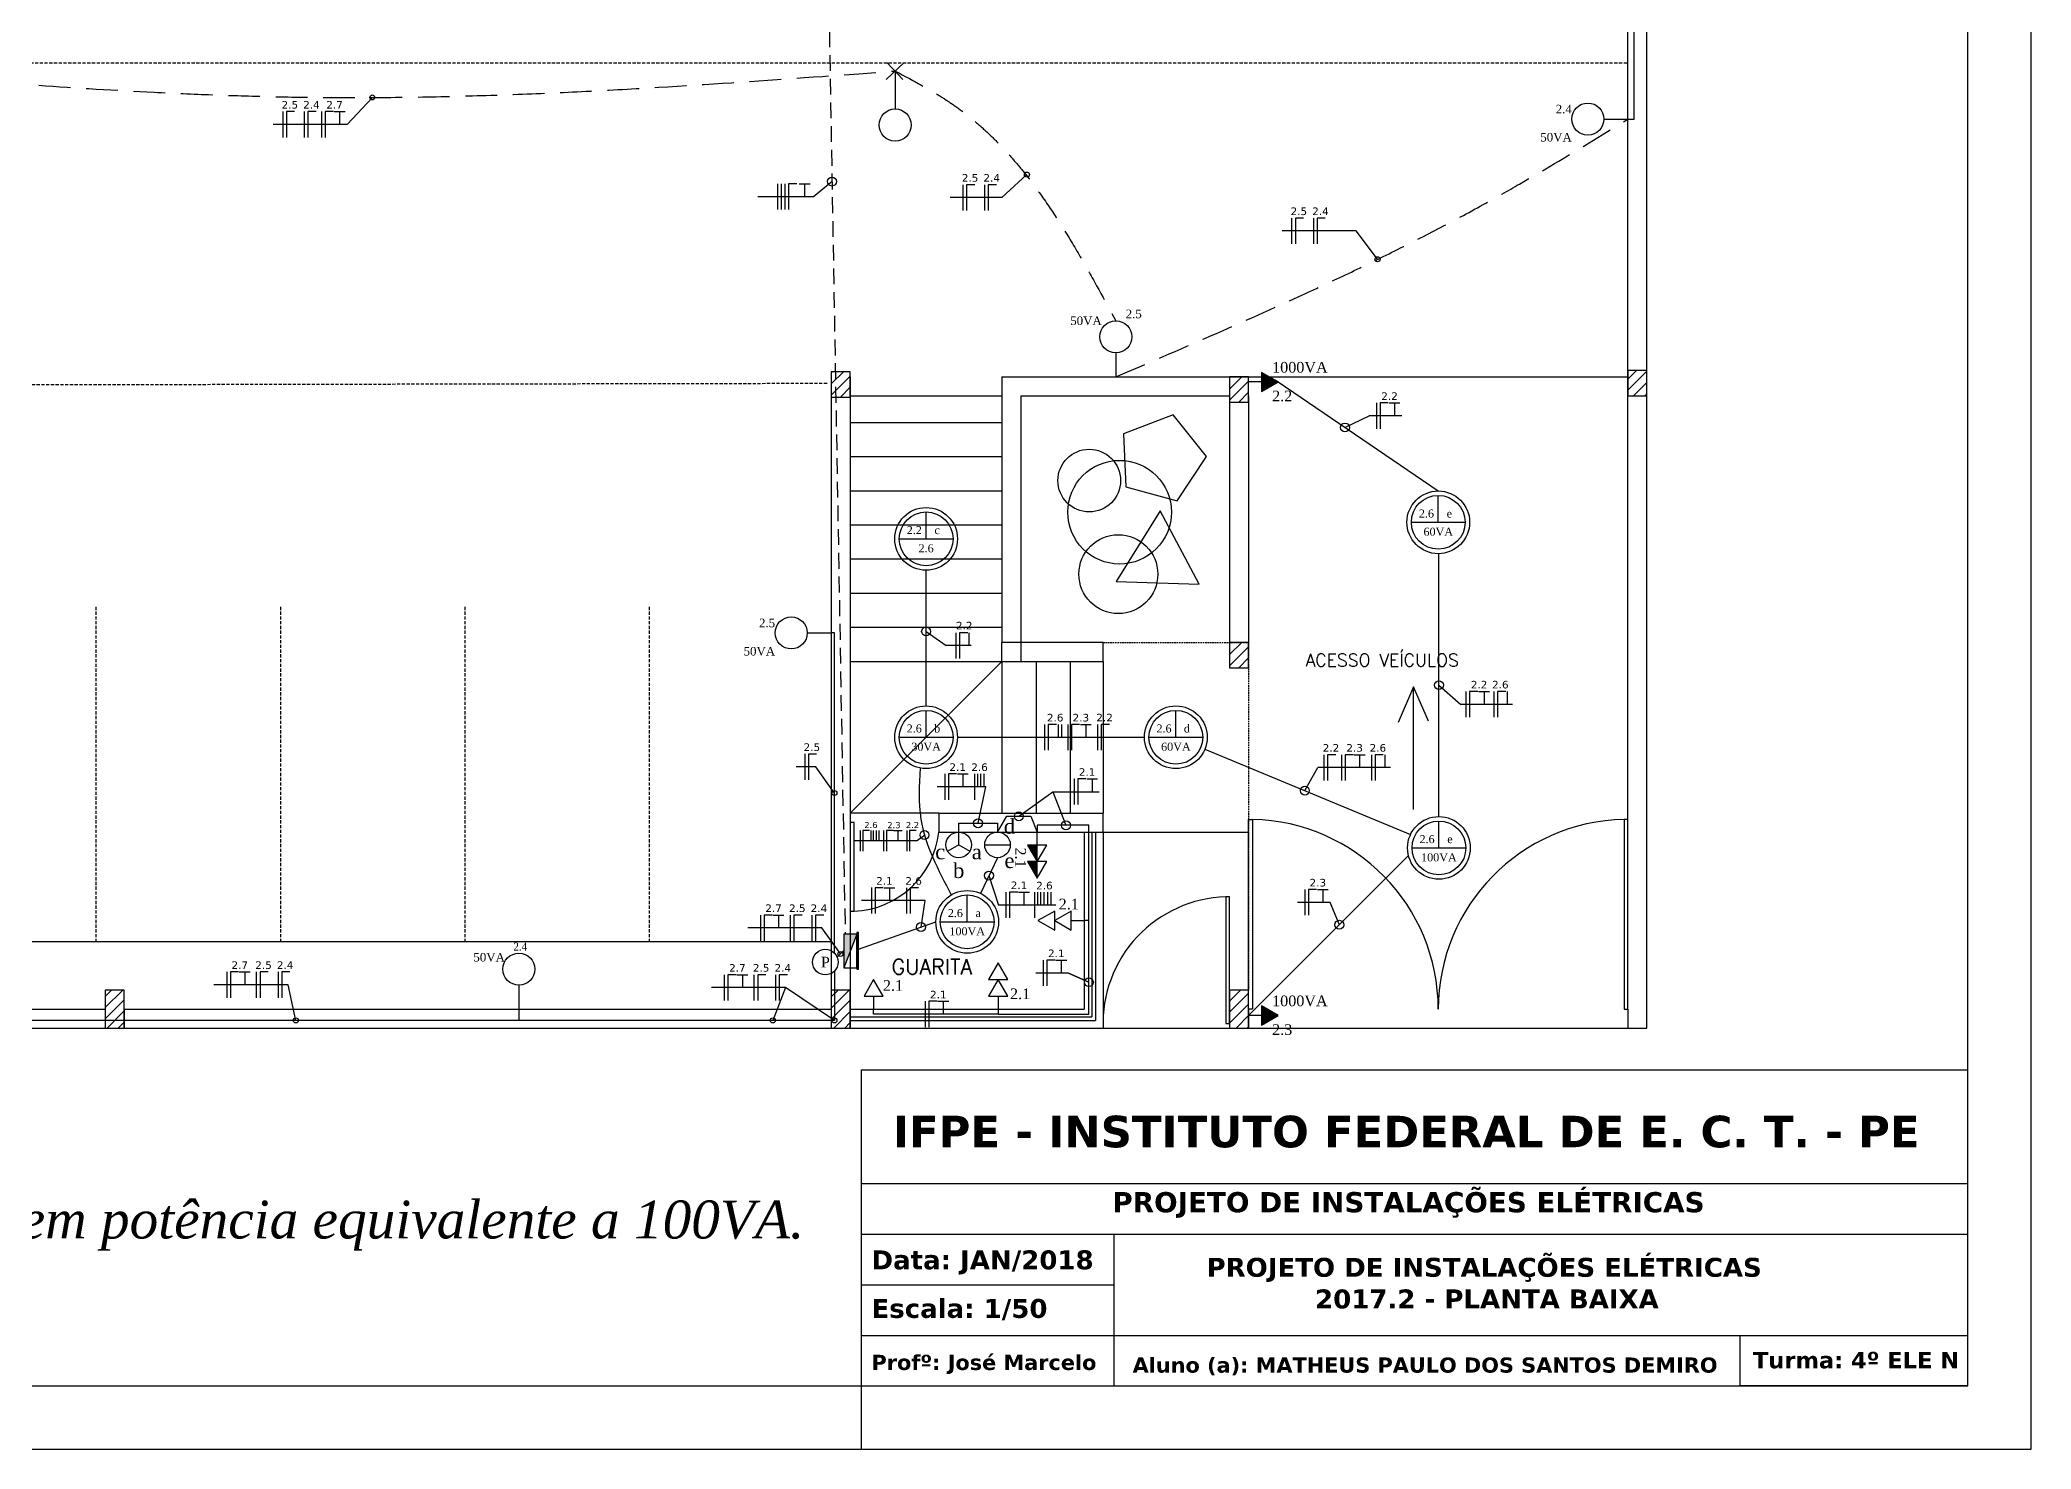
# Model space of a CAD drawing. Extents: x -175055 to -48386, y 10342 to 134050.
# Drawn here: x -64132 to -48386, y 100663 to 111809 of the extents above; entities that cross this region are included whole.
import ezdxf
from ezdxf.enums import TextEntityAlignment as Align

# ---------------------------------------------------------------- set-up
doc = ezdxf.new("R2010")
doc.units = 0
doc.header["$LTSCALE"] = 50
doc.header["$MEASUREMENT"] = 0
for name, pattern in [('DASHED', [0.75, 0.5, -0.25]), ('DASHED2', [0.375, 0.25, -0.125]), ('HIDDENX2', [0.75, 0.5, -0.25])]:
    doc.linetypes.add(name, pattern=pattern)
doc.layers.get('0').update_dxf_attribs({"linetype": 'CONTINUOUS'})
for name, color, linetype in [('ABE', 7, 'CONTINUOUS'), ('Eletrodutos', 6, 'CONTINUOUS'), ('Inst. Elétricas', 80, 'CONTINUOUS'), ('SIMBOLOGIA', 1, 'CONTINUOUS')]:
    doc.layers.add(name, color=color, linetype=linetype)
doc.styles.add('JMS1', font='times.ttf')
doc.styles.add('ROMANS', font='romans', dxfattribs={"height": 12})
doc.styles.add('TECHNICLIGHT', font='tel_____.pfb', dxfattribs={"height": 2})

# ---------------------------------------------------------------- blocks, each defined once
blk = doc.blocks.new('*X13')
at = {"color": 0}
for p, q in [((-1323.9, -519.6), (-1314.3, -510)), ((-1323.9, -510.7), (-1323.2, -510)), ((-1323.9, -528.4), (-1308.9, -513.4)), ((-1316.7, -530), (-1308.9, -522.2))]:
    blk.add_line(p, q, dxfattribs=at)
blk = doc.blocks.new('*X14')
at = {"color": 0}
for p, q in [((-1008.9, -301.8), (-1002.1, -295)), ((-1008.9, -310.6), (-993.9, -295.6)), ((-1004.4, -315), (-993.9, -304.5)), ((-995.6, -315), (-993.9, -313.3))]:
    blk.add_line(p, q, dxfattribs=at)
blk = doc.blocks.new('*X12')
at = {"color": 0}
for p, q in [((-1323.9, -793.6), (-1315.3, -785)), ((-1323.9, -802.4), (-1308.9, -787.4)), ((-1323.9, -811.2), (-1308.9, -796.2)), ((-1318.8, -815), (-1308.9, -805.1)), ((-1310, -815), (-1308.9, -813.9))]:
    blk.add_line(p, q, dxfattribs=at)
blk = doc.blocks.new('*X11')
at = {"color": 0}
for p, q in [((-1638.9, -799.2), (-1624.7, -785)), ((-1638.9, -790.4), (-1633.5, -785)), ((-1638.9, -808), (-1623.9, -793)), ((-1637, -815), (-1623.9, -801.9)), ((-1628.2, -815), (-1623.9, -810.7))]:
    blk.add_line(p, q, dxfattribs=at)
blk = doc.blocks.new('*X10')
at = {"color": 0}
for p, q in [((-2213, -798.7), (-2199.2, -785)), ((-2213, -789.9), (-2208.1, -785)), ((-2213, -807.6), (-2198, -792.6)), ((-2211.5, -815), (-2198, -801.4)), ((-2202.7, -815), (-2198, -810.3))]:
    blk.add_line(p, q, dxfattribs=at)
blk = doc.blocks.new('A$C37370DF5')
at = {"linetype": 'Continuous'}
for p, q in [((0, 0), (0, 126)), ((-126, 0), (126, 0))]:
    blk.add_line(p, q, dxfattribs=at)
for radius in [147, 126]:
    blk.add_circle((0, 0), radius, dxfattribs=at)
at = {"linetype": 'Continuous', "style": 'JMS1'}
for tag, p in [('CIRC.', (-55.5, 41.2)), ('CMD', (51.8, 41.2)), ('POT.', (0, -44.1))]:
    blk.add_attdef(tag, text='', height=37.5, dxfattribs=at).set_placement(p, align=Align.MIDDLE_CENTER)
blk = doc.blocks.new('A$C6A1A07AC')
at = {"layer": 'SIMBOLOGIA'}
blk.add_line((73, 0), (0, 0), dxfattribs=at)
for points in [[(166, 0), (73, 54), (73, -54)], [(260, 0), (166, 54), (166, -54)]]:
    blk.add_lwpolyline(points, close=True, dxfattribs=at)
at = {"layer": 'SIMBOLOGIA', "linetype": 'Continuous', "style": 'JMS1'}
blk.add_attdef('POT', text='', height=60, dxfattribs=at).set_placement((195, 82), align=Align.MIDDLE_LEFT)
blk.add_attdef('CIRC.', (86, -123), '', height=60, dxfattribs=at)
blk = doc.blocks.new('A$C23953070')
at = {"layer": 'SIMBOLOGIA', "linetype": 'Continuous'}
for points in [[(73, -54), (166, 0), (73, 0)], [(166, -54), (260, 0), (166, 0)]]:
    blk.add_hatch(color=256, dxfattribs=at).paths.add_polyline_path(points)
at = {"layer": 'SIMBOLOGIA'}
blk.add_line((73, 0), (0, 0), dxfattribs=at)
at = {"layer": 'SIMBOLOGIA', "linetype": 'Continuous'}
for p, q in [((166, 0), (73, 0)), ((260, 0), (166, 0))]:
    blk.add_line(p, q, dxfattribs=at)
at = {"layer": 'SIMBOLOGIA'}
for points in [[(166, 0), (73, 54), (73, -54)], [(260, 0), (166, 54), (166, -54)]]:
    blk.add_lwpolyline(points, close=True, dxfattribs=at)
at = {"layer": 'SIMBOLOGIA', "linetype": 'Continuous', "style": 'JMS1'}
blk.add_attdef('POT', text='', height=60, dxfattribs=at).set_placement((195, 82), align=Align.MIDDLE_LEFT)
blk.add_attdef('CIRC.', (86, -123), '', height=60, dxfattribs=at)
blk = doc.blocks.new('A$C622D64AD')
at = {"linetype": 'Continuous'}
for points in [[(-246, 47), (-246, 25), (246, 25), (246, 47)], [(226, -150), (-226, 25), (-226, -150)]]:
    blk.add_hatch(color=256, dxfattribs=at).paths.add_polyline_path(points)
blk.add_line((-226, 25), (226, -150), dxfattribs=at)
for points in [[(-246, 25), (246, 25), (246, 47), (-246, 47)], [(-226, -150), (226, -150), (226, 25), (-226, 25)]]:
    blk.add_lwpolyline(points, close=True, dxfattribs=at)
blk = doc.blocks.new('A$C7A1A14DC')
at = {"layer": 'SIMBOLOGIA'}
blk.add_line((0.097, 0), (0, 0), dxfattribs=at)
blk.add_lwpolyline([(0.222, 0), (0.097, 0.072), (0.097, -0.072)], close=True, dxfattribs=at)
at = {"layer": 'SIMBOLOGIA', "linetype": 'Continuous', "style": 'JMS1'}
blk.add_attdef('POT', text='', height=0.08, dxfattribs=at).set_placement((0.177, 0.11), align=Align.MIDDLE_LEFT)
blk.add_attdef('CIRC.', (0.177, -0.145), '', height=0.08, dxfattribs=at)
blk = doc.blocks.new('A$C09D210CD')
at = {"layer": 'SIMBOLOGIA', "linetype": 'Continuous'}
blk.add_line((0, 0), (120, 0), dxfattribs=at)
blk.add_circle((60, 0), 60, dxfattribs=at)
at = {"layer": 'SIMBOLOGIA', "linetype": 'Continuous', "style": 'JMS1'}
blk.add_attdef('CIRC.1', text='', height=70, dxfattribs=at).set_placement((116.1, 31.6), align=Align.BOTTOM_LEFT)
blk.add_attdef('CIRC.2', text='', height=70, dxfattribs=at).set_placement((116.1, -38.1), align=Align.TOP_LEFT)
blk = doc.blocks.new('FASE')
at = {"layer": 'Inst. Elétricas'}
blk.add_line((-21, 104), (-21, -100), dxfattribs=at)
blk = doc.blocks.new('NEUTRO')
at = {"layer": 'Inst. Elétricas'}
blk.add_lwpolyline([(66, 41), (1, 41), (1, -163)], dxfattribs=at)
blk = doc.blocks.new('TERRA')
at = {"layer": 'Inst. Elétricas'}
for p, q in [((15, 22), (101, 22)), ((58, 22), (58, -80))]:
    blk.add_line(p, q, dxfattribs=at)
blk = doc.blocks.new('A$C7BD834D8')
blk.add_line((112.5, 0), (0, 0))
blk.add_circle((187.5, 0), 75)
at = {"linetype": 'Continuous', "style": 'JMS1'}
for tag, p in [('POT.', (262.9, 65.6)), ('CIRC.', (262.9, -46.7))]:
    blk.add_attdef(tag, text='', height=40, dxfattribs=at).set_placement(p, align=Align.MIDDLE_LEFT)
blk.add_attdef('CMD', text='', height=40, dxfattribs=at).set_placement((187.5, -104), align=Align.MIDDLE_CENTER)
blk = doc.blocks.new('A$C07894F55')
at = {"layer": 'SIMBOLOGIA', "linetype": 'Continuous'}
for q in [(108, 62), (0, 0), (108, -62)]:
    blk.add_line((72, 0), q, dxfattribs=at)
blk.add_ellipse((72, 0), major_axis=(-72, 0), ratio=1, start_param=3.141593, end_param=9.424778, dxfattribs=at)
at = {"layer": 'SIMBOLOGIA', "linetype": 'Continuous', "style": 'JMS1', "width": 1}
blk.add_attdef('CIRC.1', text='', height=84, dxfattribs=at).set_placement((111, 73), align=Align.BOTTOM_LEFT)
blk.add_attdef('CIRC.2', text='', height=84, dxfattribs=at).set_placement((174, 0), align=Align.MIDDLE_LEFT)
blk.add_attdef('CIRC.3', text='', height=84, dxfattribs=at).set_placement((111, -76), align=Align.TOP_LEFT)
blk = doc.blocks.new('A$C4C972E47')
at = {"layer": 'SIMBOLOGIA', "linetype": 'Continuous'}
blk.add_circle((60, 0), 60, dxfattribs=at)
at = {"layer": 'SIMBOLOGIA', "linetype": 'Continuous', "style": 'JMS1'}
blk.add_text('P', height=50, dxfattribs=at).set_placement((60, 0), align=Align.MIDDLE_CENTER)
blk = doc.blocks.new('A$C3018671F')
at = {"layer": 'SIMBOLOGIA'}
blk.add_hatch(color=256, dxfattribs=at).paths.add_polyline_path([(0.097, 0.072), (0.097, -0.072), (0.222, 0)])
blk.add_line((0.097, 0), (0, 0), dxfattribs=at)
blk.add_lwpolyline([(0.222, 0), (0.097, 0.072), (0.097, -0.072)], close=True, dxfattribs=at)
at = {"layer": 'SIMBOLOGIA', "linetype": 'Continuous', "style": 'JMS1'}
blk.add_attdef('POT', text='', height=0.08, dxfattribs=at).set_placement((0.177, 0.11), align=Align.MIDDLE_LEFT)
blk.add_attdef('CIRC.', (0.177, -0.145), '', height=0.08, dxfattribs=at)

msp = doc.modelspace()

# ---------------------------------------------------------------- linework, layer by layer
for p, q in [((-61503, 111353), (-61702, 111139)), ((-61702, 111139), (-62288, 111139)), ((-56327, 110743), (-56526, 110561)), ((-58015, 110568), (-58455, 110568)), ((-57868, 110688), (-58015, 110568)), ((-56526, 110561), (-56933, 110561)), ((-53723, 110297), (-54309, 110297)), ((-53554, 110073), (-53723, 110297)), ((-53812, 108743), (-53621, 108835)), ((-53363, 108835), (-53621, 108835)), ((-57124, 107130), (-56965, 107018)), ((-56767, 107018), (-56965, 107018)), ((-57724, 105693), (-56524, 106893)), ((-53069, 106705), (-52896, 106553)), ((-52487, 106553), (-52896, 106553)), ((-57996, 106058), (-58151, 106058)), ((-57849, 105852), (-57996, 106058)), ((-54129, 105871), (-54026, 106053)), ((-53451, 106053), (-54026, 106053)), ((-56651, 105901), (-57037, 105901)), ((-56713, 105613), (-56651, 105901)), ((-56391, 105668), (-56122, 105862)), ((-56122, 105862), (-56018, 105597)), ((-56122, 105862), (-55755, 105862)), ((-57201, 105473), (-57137, 105520)), ((-57201, 105473), (-57687, 105474)), ((-56627, 105199), (-56552, 104966)), ((-57132, 105001), (-57634, 105001)), ((-57164, 104792), (-57132, 105001)), ((-56099, 104966), (-56552, 104966)), ((-53930, 104987), (-54188, 104987)), ((-53856, 104810), (-53930, 104987)), ((-57949, 104785), (-58535, 104785)), ((-57802, 104579), (-57949, 104785)), ((-55998, 104428), (-56257, 104428)), ((-55837, 104356), (-55998, 104428)), ((-55998, 104428), (-55837, 104356)), ((-62170, 104335), (-62756, 104335)), ((-62107, 104054), (-62170, 104335)), ((-58235, 104313), (-58821, 104313)), ((-58235, 104313), (-58337, 104054)), ((-57849, 104054), (-58235, 104313)), ((-50686, 101163), (-50686, 101563)), ((-48886, 101163), (-50686, 101163))]:
    msp.add_line(p, q)
at = {"color": 4}
for centre, radius in [((-61503, 111353), 19.8), ((-57868, 110688), 35.3), ((-56327, 110743), 19.8), ((-53554, 110073), 19.8), ((-53812, 108743), 35.3), ((-57124, 107130), 35.3), ((-53069, 106705), 35.3), ((-57849, 105852), 19.8), ((-54129, 105871), 35.3), ((-56391, 105668), 35.3), ((-57137, 105520), 35.3), ((-56713, 105613), 35.3), ((-56018, 105597), 35.3), ((-56627, 105199), 35.3), ((-57164, 104792), 35.3), ((-53856, 104810), 35.3), ((-57802, 104579), 19.8), ((-55837, 104356), 35.3), ((-62107, 104054), 19.8), ((-58337, 104054), 19.8), ((-57849, 104054), 19.8)]:
    msp.add_circle(centre, radius, dxfattribs=at)
at = {"layer": 'ABE', "color": 7}
for p, q in [((-48386, 100663), (-48386, 134050)), ((-48886, 101163), (-48886, 133550)), ((-51574, 104143), (-51574, 119285)), ((-51424, 103993), (-51424, 119268)), ((-57724, 109143), (-57724, 104143)), ((-56524, 109143), (-54724, 109143)), ((-56524, 109143), (-56524, 107043)), ((-54744, 109143), (-54574, 109143)), ((-54724, 109143), (-54724, 108993)), ((-54574, 109143), (-51574, 109143)), ((-57874, 108993), (-57874, 104143)), ((-57724, 108993), (-56524, 108993)), ((-56374, 108993), (-54724, 108993)), ((-56374, 108993), (-56374, 107043)), ((-54724, 108993), (-54724, 107043)), ((-54574, 108993), (-54574, 107043)), ((-57724, 108783), (-56524, 108783)), ((-57724, 108513), (-56524, 108513)), ((-57724, 108243), (-56524, 108243)), ((-57724, 107973), (-56524, 107973)), ((-57724, 107703), (-56524, 107703)), ((-57724, 107433), (-56524, 107433)), ((-57724, 107163), (-56524, 107163)), ((-56524, 106893), (-56524, 107043)), ((-55724, 107043), (-56524, 107043)), ((-56374, 107043), (-56374, 106893)), ((-55724, 106893), (-55724, 107043)), ((-57724, 106893), (-56524, 106893)), ((-56524, 106893), (-56524, 105693)), ((-56524, 106893), (-55724, 106893)), ((-56254, 106893), (-56254, 105693)), ((-55984, 106893), (-55984, 105693)), ((-55724, 106893), (-55724, 105693)), ((-53270, 106691), (-53390, 106411)), ((-53150, 106421), (-53270, 106691)), ((-53270, 105721), (-53270, 106691)), ((-57024, 105693), (-57724, 105693)), ((-57024, 105693), (-57024, 105543)), ((-57024, 105693), (-55724, 105693)), ((-55724, 105543), (-55724, 105693)), ((-57024, 105543), (-55724, 105543)), ((-55874, 105543), (-55874, 104143)), ((-55814, 105543), (-55814, 104083)), ((-55784, 105543), (-55784, 104053)), ((-55724, 105543), (-54574, 105543)), ((-55724, 105543), (-55724, 104143)), ((-73896, 104679), (-57874, 104679)), ((-73610, 104143), (-63615, 104143)), ((-63465, 104143), (-57874, 104143)), ((-63465, 104143), (-63465, 103993)), ((-57724, 104143), (-55874, 104143)), ((-57724, 104143), (-57724, 103993)), ((-55724, 104143), (-55724, 103993)), ((-54574, 104143), (-54574, 103993)), ((-51574, 104143), (-51574, 103993)), ((-79703, 103993), (-51424, 103993)), ((-57724, 104083), (-55814, 104083)), ((-57724, 104053), (-55784, 104053)), ((-57636, 100663), (-57636, 103663)), ((-57636, 103663), (-48886, 103663)), ((-57636, 102763), (-48886, 102763)), ((-57636, 102363), (-48886, 102363)), ((-55636, 101163), (-55636, 102363)), ((-57636, 101963), (-55636, 101963)), ((-57636, 101563), (-48886, 101563)), ((-96457, 101163), (-48886, 101163)), ((-97707, 100663), (-48386, 100663))]:
    msp.add_line(p, q, dxfattribs=at)
at = {"layer": 'ABE', "color": 7, "linetype": 'HIDDENX2'}
for p, q in [((-76958, 111628), (-51583, 111628)), ((-78445, 109056), (-57902, 109093)), ((-63689, 107324), (-63689, 104679)), ((-62230, 107324), (-62230, 104679)), ((-60772, 107324), (-60772, 104679)), ((-59314, 107324), (-59314, 104679))]:
    msp.add_line(p, q, dxfattribs=at)
at = {"layer": 'ABE', "color": 7, "linetype": 'DASHED2'}
for p, q in [((-55724, 107043), (-54574, 107043)), ((-54574, 107043), (-54574, 104293))]:
    msp.add_line(p, q, dxfattribs=at)
at = {"layer": 'ABE', "color": 7}
for points in [[(-57874, 109183), (-57874, 108983), (-57724, 108983), (-57724, 109183)], [(-54724, 109143), (-54724, 108943), (-54574, 108943), (-54574, 109143)], [(-51424, 108993), (-51424, 109193), (-51574, 109193), (-51574, 108993)], [(-55564, 108693), (-55544, 108273), (-55139, 108162), (-54908, 108514), (-55171, 108842)], [(-54964, 107503), (-55274, 108083), (-55622, 107524)], [(-54724, 107043), (-54724, 106843), (-54574, 106843), (-54574, 107043)], [(-57724, 105618), (-57724, 104918), (-57694, 104918), (-57694, 105618)], [(-54574, 104143), (-54574, 105643), (-54544, 105643), (-54544, 104143)], [(-51574, 104143), (-51574, 105643), (-51604, 105643), (-51604, 104143)], [(-54724, 104030), (-54724, 105030), (-54754, 105030), (-54754, 104030)], [(-63465, 103993), (-63465, 104293), (-63615, 104293), (-63615, 103993)], [(-57724, 103993), (-57724, 104293), (-57874, 104293), (-57874, 103993)], [(-54574, 103993), (-54574, 104293), (-54724, 104293), (-54724, 103993)]]:
    msp.add_lwpolyline(points, close=True, dxfattribs=at)
for centre, radius in [((-55834, 108323), 248), ((-55594, 108073), 410), ((-55604, 107583), 312)]:
    msp.add_circle(centre, radius, dxfattribs=at)
for centre, radius, start, end in [((-57720, 105617), 700, 272.1305, 353.8892), ((-54574, 104143), 1500, 359.9885, 88.854), ((-51574, 104143), 1500, 91.146, 180.0115), ((-54725, 104031), 1000, 91.6777, 182.1779)]:
    msp.add_arc(centre, radius, start, end, dxfattribs=at)
at = {"layer": 'Eletrodutos', "linetype": 'DASHED2', "ltscale": 10}
msp.add_line((-58017, 119187), (-57764, 104737), dxfattribs=at)
at = {"layer": 'Eletrodutos'}
for p, q in [((-51525, 111182), (-51525, 116182)), ((-51575, 111182), (-51525, 111182)), ((-54340, 109103), (-53074, 108241)), ((-53069, 105666), (-53069, 107745)), ((-57124, 106541), (-57124, 107614)), ((-57849, 107118), (-57874, 107118)), ((-57849, 104586), (-57849, 107118)), ((-56876, 106293), (-55397, 106293)), ((-54920, 106198), (-53293, 105525)), ((-56560, 105543), (-56485, 105668)), ((-56485, 105668), (-56297, 105668)), ((-56297, 105668), (-56246, 105543)), ((-56866, 105543), (-56866, 105613)), ((-56866, 105613), (-56560, 105613)), ((-56560, 105613), (-56560, 105543)), ((-55837, 105597), (-56246, 105597)), ((-56246, 105597), (-56246, 105543)), ((-55837, 104103), (-55837, 105597)), ((-54574, 104092), (-53310, 105357)), ((-56560, 105340), (-56693, 105058)), ((-57660, 104617), (-57047, 104833)), ((-55837, 104843), (-55874, 104843)), ((-57776, 104603), (-57828, 104554)), ((-57849, 104444), (-57849, 104054)), ((-60344, 104143), (-60344, 104054)), ((-57539, 104103), (-57539, 104143)), ((-56554, 104103), (-57539, 104103)), ((-56554, 104143), (-56554, 104103)), ((-56554, 104103), (-55837, 104103)), ((-57849, 104054), (-75344, 104054))]:
    msp.add_line(p, q, dxfattribs=at)
at = {"layer": 'Eletrodutos', "linetype": 'DASHED', "ltscale": 10}
for points in [[(-65635, 111562), (-61967, 111354), (-57369, 111562)], [(-57369, 111562), (-56929, 111309), (-55624, 109586)], [(-55624, 109143), (-52675, 110530), (-51574, 111182)]]:
    msp.add_spline(points, degree=3, dxfattribs=at)
at = {"layer": 'Eletrodutos'}
msp.add_spline([(-57172, 106049), (-57165, 105646), (-56925, 105048)], degree=3, dxfattribs=at)
at = {"layer": 'Inst. Elétricas'}
for points in [[(-56785, 107120), (-56785, 107120), (-56785, 107018)], [(-52528, 106655), (-52528, 106655), (-52528, 106553)], [(-56080, 106395), (-56080, 106395), (-56080, 106293)], [(-56053, 106395), (-56053, 106395), (-56053, 106293)], [(-53497, 106155), (-53497, 106155), (-53497, 106053)], [(-56718, 106003), (-56718, 106003), (-56718, 105901)], [(-56693, 106003), (-56693, 106003), (-56693, 105901)], [(-56667, 106003), (-56667, 106003), (-56667, 105901)], [(-57562, 105556), (-57562, 105556), (-57562, 105474)], [(-57542, 105556), (-57542, 105556), (-57542, 105474)], [(-57520, 105556), (-57520, 105556), (-57520, 105474)], [(-57499, 105556), (-57499, 105556), (-57499, 105474)], [(-56244, 105068), (-56244, 105068), (-56244, 104966)], [(-56219, 105068), (-56219, 105068), (-56219, 104966)], [(-56192, 105068), (-56192, 105068), (-56192, 104966)], [(-56165, 105068), (-56165, 105068), (-56165, 104966)], [(-56139, 105068), (-56139, 105068), (-56139, 104966)]]:
    msp.add_lwpolyline(points, dxfattribs=at)
at = {"layer": 'SIMBOLOGIA'}
for p, q in [((-57299, 111628), (-57440, 111496)), ((-57307, 111496), (-57432, 111628)), ((-57369, 111562), (-57369, 111262))]:
    msp.add_line(p, q, dxfattribs=at)
msp.add_circle((-57369, 111135), 127, dxfattribs=at)

# ---------------------------------------------------------------- block references
at = {"color": 7, "true_color": 0xffffff}
for name, p in [('FASE', (-62191, 111137)), ('NEUTRO', (-62184, 111200)), ('FASE', (-62020, 111137)), ('NEUTRO', (-62013, 111200)), ('FASE', (-61884, 111137)), ('NEUTRO', (-61877, 111200)), ('TERRA', (-61820, 111219)), ('FASE', (-58279, 110566)), ('FASE', (-58250, 110566)), ('FASE', (-58221, 110566)), ('NEUTRO', (-58212, 110629)), ('TERRA', (-58143, 110648)), ('FASE', (-56813, 110559)), ('NEUTRO', (-56805, 110621)), ('FASE', (-56641, 110559)), ('NEUTRO', (-56634, 110621)), ('FASE', (-54213, 110295)), ('NEUTRO', (-54205, 110358)), ('FASE', (-54041, 110295)), ('NEUTRO', (-54034, 110358)), ('FASE', (-53542, 108833)), ('NEUTRO', (-53535, 108896)), ('TERRA', (-53478, 108915)), ('FASE', (-56868, 107016)), ('NEUTRO', (-56861, 107079)), ('FASE', (-52834, 106551)), ('NEUTRO', (-52827, 106614)), ('TERRA', (-52770, 106633)), ('FASE', (-52614, 106551)), ('NEUTRO', (-52607, 106614)), ('FASE', (-56166, 106291)), ('NEUTRO', (-56159, 106354)), ('FASE', (-55983, 106291)), ('NEUTRO', (-55976, 106354)), ('TERRA', (-55919, 106373)), ('FASE', (-55748, 106291)), ('NEUTRO', (-55741, 106354)), ('FASE', (-58063, 106057)), ('NEUTRO', (-58056, 106119)), ('FASE', (-53958, 106051)), ('NEUTRO', (-53951, 106114)), ('FASE', (-53818, 106051)), ('NEUTRO', (-53811, 106114)), ('TERRA', (-53754, 106133)), ('FASE', (-53582, 106051)), ('NEUTRO', (-53575, 106114)), ('FASE', (-56956, 105899)), ('NEUTRO', (-56949, 105962)), ('TERRA', (-56892, 105981)), ('FASE', (-56721, 105899)), ('FASE', (-55933, 105860)), ('NEUTRO', (-55926, 105923)), ('TERRA', (-55869, 105942)), ('FASE', (-57536, 105000)), ('NEUTRO', (-57529, 105062)), ('TERRA', (-57472, 105081)), ('FASE', (-57258, 104999)), ('NEUTRO', (-57251, 105062)), ('FASE', (-56472, 104964)), ('NEUTRO', (-56465, 105027)), ('TERRA', (-56408, 105046)), ('FASE', (-56247, 104964)), ('FASE', (-54109, 104985)), ('NEUTRO', (-54102, 105048)), ('TERRA', (-54045, 105067)), ('FASE', (-58413, 104783)), ('NEUTRO', (-58406, 104846)), ('TERRA', (-58349, 104865)), ('FASE', (-58179, 104783)), ('NEUTRO', (-58171, 104846)), ('FASE', (-58007, 104783)), ('NEUTRO', (-58000, 104846)), ('FASE', (-62634, 104333)), ('NEUTRO', (-62627, 104396)), ('TERRA', (-62570, 104415)), ('FASE', (-62400, 104333)), ('NEUTRO', (-62392, 104396)), ('FASE', (-62228, 104333)), ('NEUTRO', (-62221, 104396)), ('FASE', (-58699, 104311)), ('NEUTRO', (-58692, 104374)), ('TERRA', (-58635, 104393)), ('FASE', (-58465, 104311)), ('NEUTRO', (-58457, 104374)), ('FASE', (-58293, 104311)), ('NEUTRO', (-58286, 104374)), ('FASE', (-56177, 104426)), ('NEUTRO', (-56170, 104489)), ('TERRA', (-56113, 104508)), ('FASE', (-57110, 104101)), ('NEUTRO', (-57103, 104164)), ('TERRA', (-57046, 104183))]:
    msp.add_blockref(name, p, dxfattribs=at)
at = {"color": 1, "linetype": 'Continuous'}
ref = msp.add_blockref('A$C3018671F', (-54574, 109103), dxfattribs=dict(at, xscale=1054.6875, yscale=1054.6875, zscale=1054.6875))
ref.add_attrib('POT', '1000VA', dxfattribs={"linetype": 'Continuous', "height": 84.4, "style": 'JMS1'}).set_placement((-54388, 109219), align=Align.MIDDLE_LEFT)
ref.add_attrib('CIRC.', '2.2', (-54388, 108950), dxfattribs={"linetype": 'Continuous', "height": 84.4, "style": 'JMS1'})
at = {"color": 7, "true_color": 0xffffff, "xscale": 0.8, "yscale": 0.8, "zscale": 0.8}
for name, p in [('FASE', (-57630, 105473)), ('NEUTRO', (-57624, 105523)), ('FASE', (-57444, 105472)), ('NEUTRO', (-57438, 105522)), ('TERRA', (-57393, 105538)), ('FASE', (-57260, 105472)), ('NEUTRO', (-57255, 105522))]:
    msp.add_blockref(name, p, dxfattribs=at)
at = {"color": 1}
ref = msp.add_blockref('A$C23953070', (-56246, 105543), dxfattribs=dict(at, xscale=1.40625, yscale=1.40625, zscale=1.40625, rotation=270))
ref.add_attrib('CIRC.', '2.1', (-56419, 105421), dxfattribs={"linetype": 'Continuous', "height": 84.4, "rotation": 270, "style": 'JMS1'})
ref = msp.add_blockref('A$C6A1A07AC', (-55874, 104843), dxfattribs=dict(at, xscale=1.40625, yscale=1.40625, zscale=1.40625, rotation=180))
ref.add_attrib('CIRC.', '2.1', dxfattribs={"linetype": 'Continuous', "height": 84.4, "style": 'JMS1'}).set_placement((-55996, 105016), align=Align.TOP_CENTER)
at = {"linetype": 'Continuous', "xscale": 1.687500000186265, "yscale": 1.687500000186265, "zscale": 1.687500000186265}
msp.add_blockref('A$C4C972E47', (-58022, 104515), dxfattribs=at)
at = {"color": 1}
ref = msp.add_blockref('A$C6A1A07AC', (-56554, 104143), dxfattribs=dict(at, xscale=1.40625, yscale=1.40625, zscale=1.40625, rotation=90))
ref.add_attrib('CIRC.', '2.1', dxfattribs={"linetype": 'Continuous', "height": 84.4, "style": 'JMS1'}).set_placement((-56381, 104264), align=Align.MIDDLE_CENTER)
at = {"color": 1, "linetype": 'Continuous'}
ref = msp.add_blockref('A$C7A1A14DC', (-57539, 104143), dxfattribs=dict(at, xscale=1054.6875, yscale=1054.6875, zscale=1054.6875, rotation=90))
ref.add_attrib('CIRC.', '2.1', dxfattribs={"linetype": 'Continuous', "height": 84.4, "style": 'JMS1'}).set_placement((-57386, 104330), align=Align.MIDDLE_CENTER)
ref = msp.add_blockref('A$C3018671F', (-54574, 104092), dxfattribs=dict(at, xscale=1054.6875, yscale=1054.6875, zscale=1054.6875))
ref.add_attrib('POT', '1000VA', dxfattribs={"linetype": 'Continuous', "height": 84.4, "style": 'JMS1'}).set_placement((-54388, 104208), align=Align.MIDDLE_LEFT)
ref.add_attrib('CIRC.', '2.3', (-54388, 103939), dxfattribs={"linetype": 'Continuous', "height": 84.4, "style": 'JMS1'})
at = {"layer": 'ABE', "color": 7, "xscale": 10, "yscale": 10, "zscale": 10}
for name, p in [('*X13', (-44635, 114283)), ('*X13', (-41485, 114243)), ('*X14', (-41485, 112143)), ('*X13', (-41485, 112143)), ('*X10', (-41485, 112143)), ('*X11', (-41485, 112143)), ('*X12', (-41485, 112143))]:
    msp.add_blockref(name, p, dxfattribs=at)
at = {"layer": 'SIMBOLOGIA'}
ref = msp.add_blockref('A$C7BD834D8', (-51575, 111182), dxfattribs=dict(at, xscale=1.6875, yscale=1.6875, zscale=1.6875, rotation=180))
ref.add_attrib('POT.', '50VA', dxfattribs={"layer": '0', "linetype": 'Continuous', "height": 67.5, "style": 'JMS1'}).set_placement((-52018, 111072), align=Align.TOP_RIGHT)
ref.add_attrib('CIRC.', '2.4', dxfattribs={"layer": '0', "linetype": 'Continuous', "height": 67.5, "style": 'JMS1'}).set_placement((-52018, 111261), align=Align.MIDDLE_RIGHT)
ref = msp.add_blockref('A$C7BD834D8', (-55624, 109143), dxfattribs=dict(at, xscale=1.6875, yscale=1.6875, zscale=1.6875, rotation=89.99999999999999))
ref.add_attrib('POT.', '50VA', dxfattribs={"layer": '0', "linetype": 'Continuous', "height": 67.5, "style": 'JMS1'}).set_placement((-55735, 109587), align=Align.MIDDLE_RIGHT)
ref.add_attrib('CIRC.', '2.5', dxfattribs={"layer": '0', "linetype": 'Continuous', "height": 67.5, "style": 'JMS1'}).set_placement((-55546, 109587), align=Align.BOTTOM_LEFT)
at = {"layer": 'SIMBOLOGIA', "xscale": 1.6875, "yscale": 1.6875, "zscale": 1.6875}
for p, values in [((-53074, 107993), {'POT.': '60VA', 'CIRC.': '2.6', 'CMD': 'e'}), ((-57124, 107862), {'POT.': '2.6', 'CIRC.': '2.2', 'CMD': 'c'}), ((-57124, 106293), {'POT.': '30VA', 'CIRC.': '2.6', 'CMD': 'b'}), ((-55149, 106293), {'POT.': '60VA', 'CIRC.': '2.6', 'CMD': 'd'}), ((-53069, 105418), {'POT.': '100VA', 'CIRC.': '2.6', 'CMD': 'e'}), ((-56799, 104833), {'POT.': '100VA', 'CIRC.': '2.6', 'CMD': 'a'})]:
    msp.add_blockref('A$C37370DF5', p, dxfattribs=at).add_auto_attribs(values)
at = {"layer": 'SIMBOLOGIA'}
ref = msp.add_blockref('A$C7BD834D8', (-57874, 107118), dxfattribs=dict(at, xscale=1.6875, yscale=1.6875, zscale=1.6875, rotation=180))
ref.add_attrib('POT.', '50VA', dxfattribs={"layer": '0', "linetype": 'Continuous', "height": 67.5, "style": 'JMS1'}).set_placement((-58318, 107007), align=Align.TOP_RIGHT)
ref.add_attrib('CIRC.', '2.5', dxfattribs={"layer": '0', "linetype": 'Continuous', "height": 67.5, "style": 'JMS1'}).set_placement((-58318, 107197), align=Align.MIDDLE_RIGHT)
ref = msp.add_blockref('A$C07894F55', (-56866, 105543), dxfattribs=dict(at, xscale=1.40625, yscale=1.40625, zscale=1.40625, rotation=270))
ref.add_attrib('CIRC.1', 'a', dxfattribs={"layer": '0', "linetype": 'Continuous', "height": 118, "style": 'JMS1', "width": 1}).set_placement((-56763, 105387), align=Align.MIDDLE_LEFT)
ref.add_attrib('CIRC.2', 'b', dxfattribs={"layer": '0', "linetype": 'Continuous', "height": 118, "style": 'JMS1', "width": 1}).set_placement((-56866, 105298), align=Align.TOP_CENTER)
ref.add_attrib('CIRC.3', 'c', dxfattribs={"layer": '0', "linetype": 'Continuous', "height": 118, "style": 'JMS1', "width": 1}).set_placement((-56973, 105387), align=Align.MIDDLE_RIGHT)
at = {"layer": 'SIMBOLOGIA', "linetype": 'Continuous'}
ref = msp.add_blockref('A$C09D210CD', (-56661, 105442), dxfattribs=dict(at, xscale=1.687500000931323, yscale=1.687499983236194, zscale=1.687500000931323))
ref.add_attrib('CIRC.1', 'd', dxfattribs={"layer": '0', "linetype": 'Continuous', "height": 118, "style": 'JMS1'}).set_placement((-56465, 105495), align=Align.BOTTOM_CENTER)
ref.add_attrib('CIRC.2', 'e', dxfattribs={"layer": '0', "linetype": 'Continuous', "height": 118, "style": 'JMS1'}).set_placement((-56465, 105377), align=Align.TOP_CENTER)
at = {"layer": 'SIMBOLOGIA', "linetype": 'Continuous', "xscale": 0.5906250003259629, "yscale": 0.5906250003259629, "zscale": 0.5906250003259629, "rotation": 270}
msp.add_blockref('A$C622D64AD', (-57687, 104603), dxfattribs=at)
at = {"layer": 'SIMBOLOGIA'}
ref = msp.add_blockref('A$C7BD834D8', (-60344, 104143), dxfattribs=dict(at, xscale=1.6875, yscale=1.6875, zscale=1.6875, rotation=89.99999999999999))
ref.add_attrib('POT.', '50VA', dxfattribs={"layer": '0', "linetype": 'Continuous', "height": 67.5, "style": 'JMS1'}).set_placement((-60455, 104587), align=Align.TOP_RIGHT)
ref.add_attrib('CIRC.', '2.4', dxfattribs={"layer": '0', "linetype": 'Continuous', "height": 63.4, "style": 'JMS1', "width": 0.910249}).set_placement((-60388, 104587), align=Align.BOTTOM_LEFT)

# ---------------------------------------------------------------- texts
at = {"color": 7, "attachment_point": 1, "style": 'TECHNICLIGHT'}
for s, width, insert, char_height in [('{\\fVerdana|b0|i0|c0|p34;2.7}', 123, (-61867, 111325), 60), ('{\\fVerdana|b0|i0|c0|p34;2.2}', 123, (-53525, 109021), 60), ('{\\fVerdana|b0|i0|c0|p34;2.2}', 123, (-56888, 107206), 60), ('{\\fVerdana|b0|i0|c0|p34;2.2}', 123, (-52817, 106739), 60), ('{\\fVerdana|b0|i0|c0|p34;2.6}', 145.5, (-52649, 106739), 60), ('{\\fVerdana|b0|i0|c0|p34;2.6}', 123, (-56169, 106478), 60), ('{\\fVerdana|b0|i0|c0|p34;2.3}', 123, (-55966, 106478), 60), ('{\\fVerdana|b0|i0|c0|p34;2.3}', 123, (-53801, 106239), 60), ('{\\fVerdana|b0|i0|c0|p34;2.6}', 123, (-53617, 106239), 60), ('{\\fVerdana|b0|i0|c0|p34;2.1}', 123, (-56940, 106087), 60), ('{\\fVerdana|b0|i0|c0|p34;2.1}', 123, (-55916, 106048), 60), ('{\\fVerdana|b0|i0|c0|p34;2.6}', 123, (-57613, 105623), 48), ('{\\fVerdana|b0|i0|c0|p34;2.3}', 123, (-57431, 105622), 48), ('{\\fVerdana|b0|i0|c0|p34;2.1}', 123, (-57519, 105187), 60), ('{\\fVerdana|b0|i0|c0|p34;2.1}', 123, (-56455, 105152), 60), ('{\\fVerdana|b0|i0|c0|p34;2.3}', 123, (-54092, 105173), 60), ('{\\fVerdana|b0|i0|c0|p34;2.7}', 123, (-58396, 104971), 60), ('{\\fVerdana|b0|i0|c0|p34;2.1}', 123, (-56160, 104614), 60), ('{\\fVerdana|b0|i0|c0|p34;2.7}', 123, (-62617, 104521), 60), ('{\\fVerdana|b0|i0|c0|p34;2.7}', 123, (-58682, 104499), 60), ('{\\fVerdana|b0|i0|c0|p34;2.1}', 123, (-57093, 104288), 60)]:
    msp.add_mtext_dynamic_manual_height_columns(s, width=width, gutter_width=10, heights=[0], dxfattribs=dict(at, insert=insert, char_height=char_height))
at = {"attachment_point": 1, "style": 'JMS1'}
for s, width, insert, char_height in [('\\pi160.24699;{\\fVerdana|b1|i0|c0|p34;IFPE - INSTITUTO FEDERAL DE E. C. T. - PE}', 8581.24, (-57547, 103300), 250), ('\\pi51.6581;{\\fVerdana|b1|i0|c0|p34;PROJETO DE INSTALAÇÕES ELÉTRICAS }', 4881.18, (-55703, 102696), 160), ('{\\fVerdana|b1|i0|c0|p34;Data: JAN/2018}', 1884.94, (-57556, 102235), 150), ('\\pi270.64608;{\\fVerdana|b1|i0|c0|p34;PROJETO DE INSTALAÇÕES ELÉTRICAS \\P\\pi1128.53728;2017.2 - PLANTA BAIXA}', 5020.54, (-55177, 102176), 150), ('{\\fVerdana|b1|i0|c0|p34;Escala: 1/50}', 1538.04, (-57556, 101851), 150), ('{\\fVerdana|b1|i0|c0|p34;Profº: José Marcelo}', 2264.57, (-57556, 101409), 120), ('{\\fVerdana|b1|i0|c0|p34;Turma: 4º ELE N}', 1664, (-50586, 101432), 130), ('{\\fVerdana|b1|i0|c0|p34;Aluno (a): MATHEUS PAULO DOS SANTOS DEMIRO}', 5971.65, (-55491, 101388), 120)]:
    msp.add_mtext_dynamic_manual_height_columns(s, width=width, gutter_width=310, heights=[0], dxfattribs=dict(at, insert=insert, char_height=char_height))
at = {"color": 1, "insert": (-75933, 102629), "char_height": 300, "attachment_point": 1, "style": 'JMS1'}
msp.add_mtext_dynamic_manual_height_columns('{\\fTimes New Roman|b1|i0|c0|p18;OBS.:} {\\fTimes New Roman|b0|i1|c0|p18;As tomadas que não estão com a potência definida possuem potência equivalente a 100VA.}', width=17601.83, gutter_width=310, heights=[320], dxfattribs=at)
at = {"layer": 'ABE', "color": 7, "style": 'ROMANS'}
for s, height, p in [('ACESSO VEÍCULOS', 100, (-54124, 106853)), ('GUARITA', 120, (-57397, 104418))]:
    msp.add_text(s, height=height, dxfattribs=at).set_placement(p)
at = {"layer": 'Inst. Elétricas', "color": 7, "attachment_point": 1, "style": 'TECHNICLIGHT'}
for s, width, insert, char_height in [('{\\fVerdana|b0|i0|c0|p34;2.5}', 123, (-62221, 111325), 60), ('{\\fVerdana|b0|i0|c0|p34;2.4}', 95.74, (-62050, 111325), 60), ('{\\fVerdana|b0|i0|c0|p34;2.5}', 123, (-56842, 110747), 60), ('{\\fVerdana|b0|i0|c0|p34;2.4}', 95.74, (-56671, 110747), 60), ('{\\fVerdana|b0|i0|c0|p34;2.5}', 123, (-54242, 110483), 60), ('{\\fVerdana|b0|i0|c0|p34;2.4}', 95.74, (-54071, 110483), 60), ('{\\fVerdana|b0|i0|c0|p34;2.2}', 123, (-55778, 106479), 60), ('{\\fVerdana|b0|i0|c0|p34;2.5}', 95.74, (-58093, 106245), 60), ('{\\fVerdana|b0|i0|c0|p34;2.2}', 123, (-53988, 106239), 60), ('{\\fVerdana|b0|i0|c0|p34;2.6}', 119.55, (-56767, 106086), 60), ('{\\fVerdana|b0|i0|c0|p34;2.2}', 123, (-57284, 105623), 48), ('{\\fVerdana|b0|i0|c0|p34;2.6}', 119.55, (-57288, 105187), 60), ('{\\fVerdana|b0|i0|c0|p34;2.6}', 119.55, (-56254, 105150), 60), ('{\\fVerdana|b0|i0|c0|p34;2.5}', 123, (-58208, 104971), 60), ('{\\fVerdana|b0|i0|c0|p34;2.4}', 95.74, (-58037, 104971), 60), ('{\\fVerdana|b0|i0|c0|p34;2.5}', 123, (-62429, 104521), 60), ('{\\fVerdana|b0|i0|c0|p34;2.4}', 95.74, (-62258, 104521), 60), ('{\\fVerdana|b0|i0|c0|p34;2.5}', 123, (-58494, 104499), 60), ('{\\fVerdana|b0|i0|c0|p34;2.4}', 95.74, (-58323, 104499), 60)]:
    msp.add_mtext_dynamic_manual_height_columns(s, width=width, gutter_width=10, heights=[0], dxfattribs=dict(at, insert=insert, char_height=char_height))

doc.saveas('drawing.dxf')
